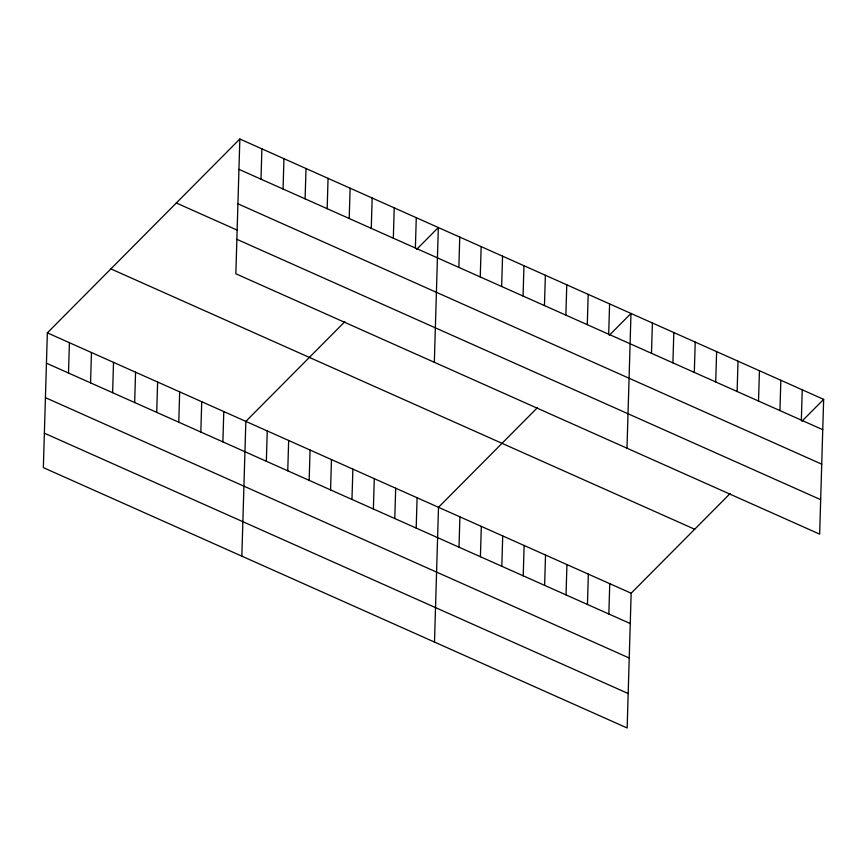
<?xml version="1.0" encoding="UTF-8"?>
<svg xmlns="http://www.w3.org/2000/svg" width="867" height="867" viewBox="0 0 867 867"><rect width="100%" height="100%" fill="white"/><g stroke="black" fill="none" stroke-linecap="round" stroke-linejoin="round"><path stroke-width="1.3" d="M239.845 139.013L235.846 273.777L819.651 534.137L823.65 399.362L239.845 139.013L47.349 332.863L43.35 467.638L627.155 727.987L631.154 593.223L730.209 493.464M68.504 373.027L69.403 342.703M90.558 382.867L91.458 352.533M112.612 392.697L113.512 362.373M134.667 402.537L135.566 372.203M156.721 412.367L157.621 382.044M178.775 422.207L179.675 391.884M200.83 432.037L201.729 401.714M222.884 441.877L223.784 411.554M241.839 556.159L245.849 421.384L344.893 321.635M261 179.176L261.899 148.842M266.353 461.255L267.253 430.932M283.054 189.006L283.953 158.683M287.757 470.803L288.657 440.479M305.108 198.846L306.008 168.512M309.161 480.351L310.061 450.027M327.162 208.676L328.062 178.353M330.565 489.898L331.465 459.575M349.217 218.517L350.116 188.182M351.969 499.446L352.88 469.112M371.271 228.346L372.171 198.023M373.384 508.994L374.284 478.66M393.325 238.187L394.225 207.852M394.788 518.542L395.688 488.208M415.38 248.016L416.279 217.693M416.193 528.079L417.092 497.756M434.334 362.298L438.334 227.533L416.561 249.458M434.497 642.079L438.496 507.303L537.551 407.544M458.849 267.404L459.748 237.07M459.001 547.175L459.9 516.851M480.253 276.952L481.152 246.618M480.416 556.722L481.315 526.399M501.657 286.5L502.557 256.166M501.82 566.27L502.719 535.936M523.061 296.037L523.961 265.714M523.224 575.818L524.123 545.484M544.465 305.585L545.365 275.262M544.628 585.366L545.527 555.032M565.88 315.133L566.78 284.81M566.032 594.903L566.931 564.58M587.284 324.681L588.184 294.357M587.447 604.451L588.346 574.127M608.688 334.228L609.588 303.894M608.851 613.999L609.75 583.675M626.993 448.217L630.992 313.442L609.219 335.377M651.496 353.324L652.396 322.99M672.911 362.861L673.811 332.538M694.315 372.409L695.215 342.086M715.719 381.957L716.619 351.634M737.123 391.505L738.023 361.181M758.527 401.053L759.427 370.718M779.942 410.6L780.842 380.266M801.346 420.148L802.246 389.814M801.867 421.297L823.65 399.362M238.945 169.336L822.75 429.685M237.926 203.799L821.732 464.159M176.326 202.986L237.591 230.297M236.864 239.314L820.67 499.663M110.878 268.889L694.673 529.249M47.349 332.863L631.154 593.223M46.45 363.197L630.255 623.546M45.431 397.66L629.236 658.01M44.369 433.175L628.174 693.524"/></g></svg>
